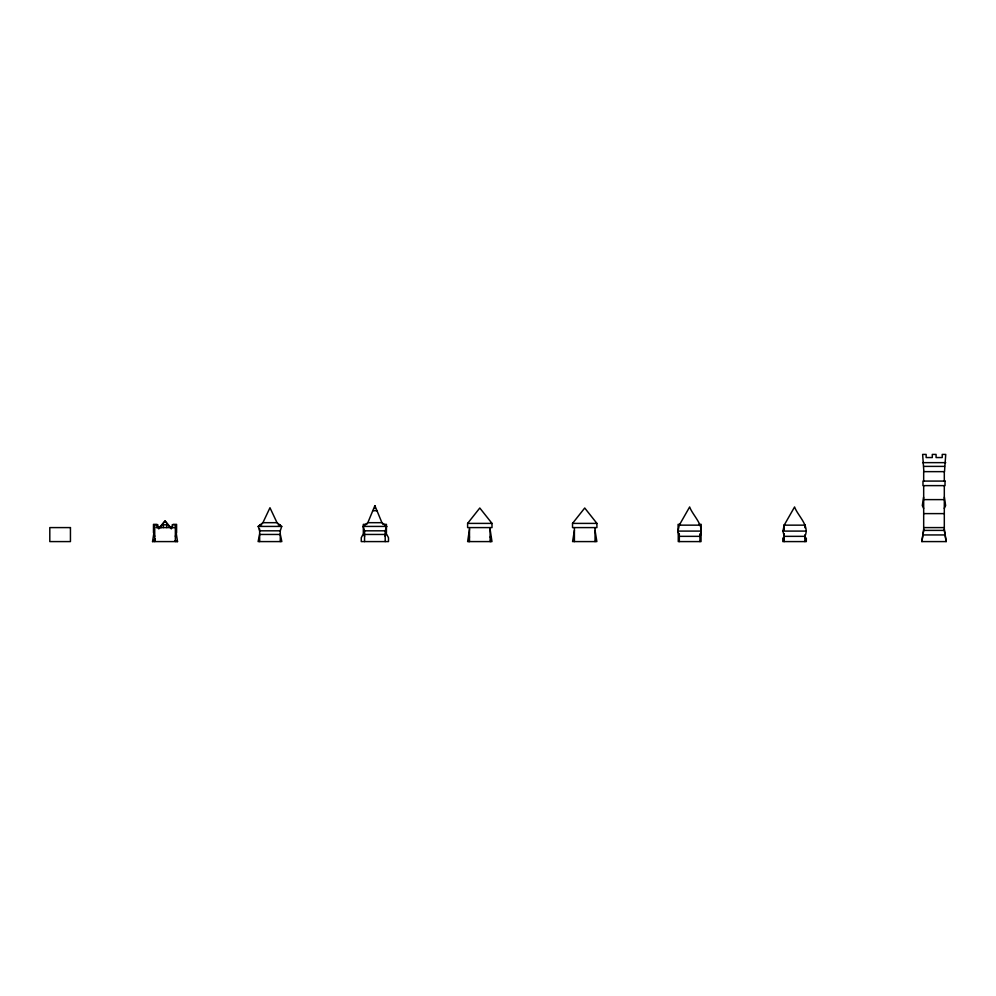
<?xml version="1.0" encoding="UTF-8"?>
<svg xmlns="http://www.w3.org/2000/svg" width="996" height="996" viewBox="0 0 996 996"><rect width="100%" height="100%" fill="white"/><g stroke="black" fill="none" stroke-linecap="round" stroke-linejoin="round"><path stroke-width="1.49" d="M944.308 485.625L944.308 530.395L946.138 541.587L921.848 541.587L923.678 530.395L923.678 485.625M469.49 529.349L467.622 541.587L491.974 541.587L490.119 529.349M921.848 541.587L923.703 529.349M153.857 533.196L152.55 541.587L177.525 541.587L175.794 530.395M259.645 534.242L258.101 541.587L281.831 541.587L280.274 534.242M677.99 531.092L679.272 525.153L689.643 506.964C692.979 516.028 705.193 525.876 699.964 536.346L679.322 536.346L677.99 531.092L701.308 531.092M782.906 531.092L784.188 525.153L794.571 506.964C797.896 516.028 810.122 525.876 804.88 536.346L784.25 536.346L782.906 531.092L806.225 531.092M923.591 497.166L922.308 505.57L923.653 508.358M574.406 530.395L572.576 541.587L596.865 541.587L595.048 530.395M281.719 526.423L280.274 530.818L259.645 530.818L258.201 526.423L262.907 522.688L269.966 507.748L277.013 522.688L281.719 526.423L258.201 526.423M385.203 541.587L385.203 530.818L386.647 526.423L381.929 522.688L374.882 505.657L367.835 522.688L363.117 526.423L364.561 530.818L364.561 541.587M175.358 536.346L176.591 532.586L176.591 524.357L173.08 524.357M385.203 536.346L386.436 532.586L386.436 524.357L382.925 524.357M699.964 536.346L701.196 532.586L701.196 524.357L698.856 524.357M923.678 481.08L923.678 471.643L944.507 471.643L945.739 454.413L942.216 454.413L942.216 457.55L936.078 457.55L936.078 454.413L932.293 454.413L932.293 457.55L926.143 457.55L926.143 454.413L922.632 454.413L923.865 471.643M944.283 508.358L945.627 505.57L944.345 497.166M363.901 532.711L361.262 537.74L361.262 541.587L388.502 541.587L388.502 537.74L385.863 532.711M158.762 528.901L165.037 520.908L171.312 528.901M467.61 523.398L479.798 508.01L491.999 523.398L491.999 527.594L467.61 527.594L467.61 523.398L491.999 523.398M572.526 523.398L584.727 508.01L596.915 523.398L596.915 527.594L572.526 527.594L572.526 523.398L596.915 523.398M155.04 538.712L152.55 541.587L155.065 540.305M159.011 527.955L165.037 521.095L171.063 527.955M922.632 462.642L945.739 462.642M923.865 466.389L944.507 466.389M923.678 499.619L944.308 499.619M372.79 510.699L376.974 510.699M923.678 513.612L944.308 513.612M262.907 522.688L277.013 522.688M367.835 522.688L381.929 522.688M366.839 524.357L363.328 524.357L363.328 532.586L364.561 536.346M680.43 524.357L678.089 524.357L678.089 532.586L679.322 536.346M259.645 524.805L261.736 524.805M278.183 524.805L280.274 524.805M679.272 525.153L700.026 525.153M784.188 525.153L804.942 525.153M363.117 526.423L386.647 526.423M161.613 527.494L157.007 527.494L157.007 524.357L153.484 524.357L153.484 532.586L154.716 536.346M170.005 527.494L173.08 527.494M156.198 527.594L175.358 527.594M923.678 527.594L944.308 527.594M923.678 530.395L944.308 530.395M364.561 530.818L385.203 530.818M259.645 534.454L280.274 534.454M364.561 534.454L385.203 534.454M922.645 534.939L945.341 534.939M469.49 537.043L468.78 537.043L468.78 541.587M490.119 537.043L490.816 537.043L490.816 541.587M784.25 538.089L782.819 538.089L782.819 541.587L806.312 541.587L806.312 538.089L804.88 538.089M174.611 540.953L177.525 541.587M944.345 529.349L946.2 541.587M944.308 471.643L944.308 481.08M804.88 524.805L804.88 527.743M804.88 534.84L804.88 541.587M784.25 524.805L784.25 529.934M784.25 533.819L784.25 541.587M701.035 534.242L701.035 541.587L678.264 541.587L678.264 534.242M699.964 533.744L699.964 541.587M679.322 533.744L679.322 541.587M595.048 527.594L595.048 541.587M574.406 527.594L574.406 541.587M490.119 527.594L490.119 541.587M469.49 527.594L469.49 541.587M374.882 505.657L374.882 508.508M280.274 530.258L280.274 541.587M259.645 528.926L259.645 541.587M175.358 541.587L175.358 524.805L172.221 524.805L172.221 527.594M166.73 527.594L166.73 524.805L163.344 524.805L163.344 527.594M157.866 527.594L157.866 524.805L154.716 524.805L154.716 541.587M945.017 481.08L922.981 481.08L922.981 485.625L945.017 485.625L945.017 481.08M70.442 527.594L49.8 527.594L49.8 541.587L70.442 541.587L70.442 527.594"/></g></svg>
